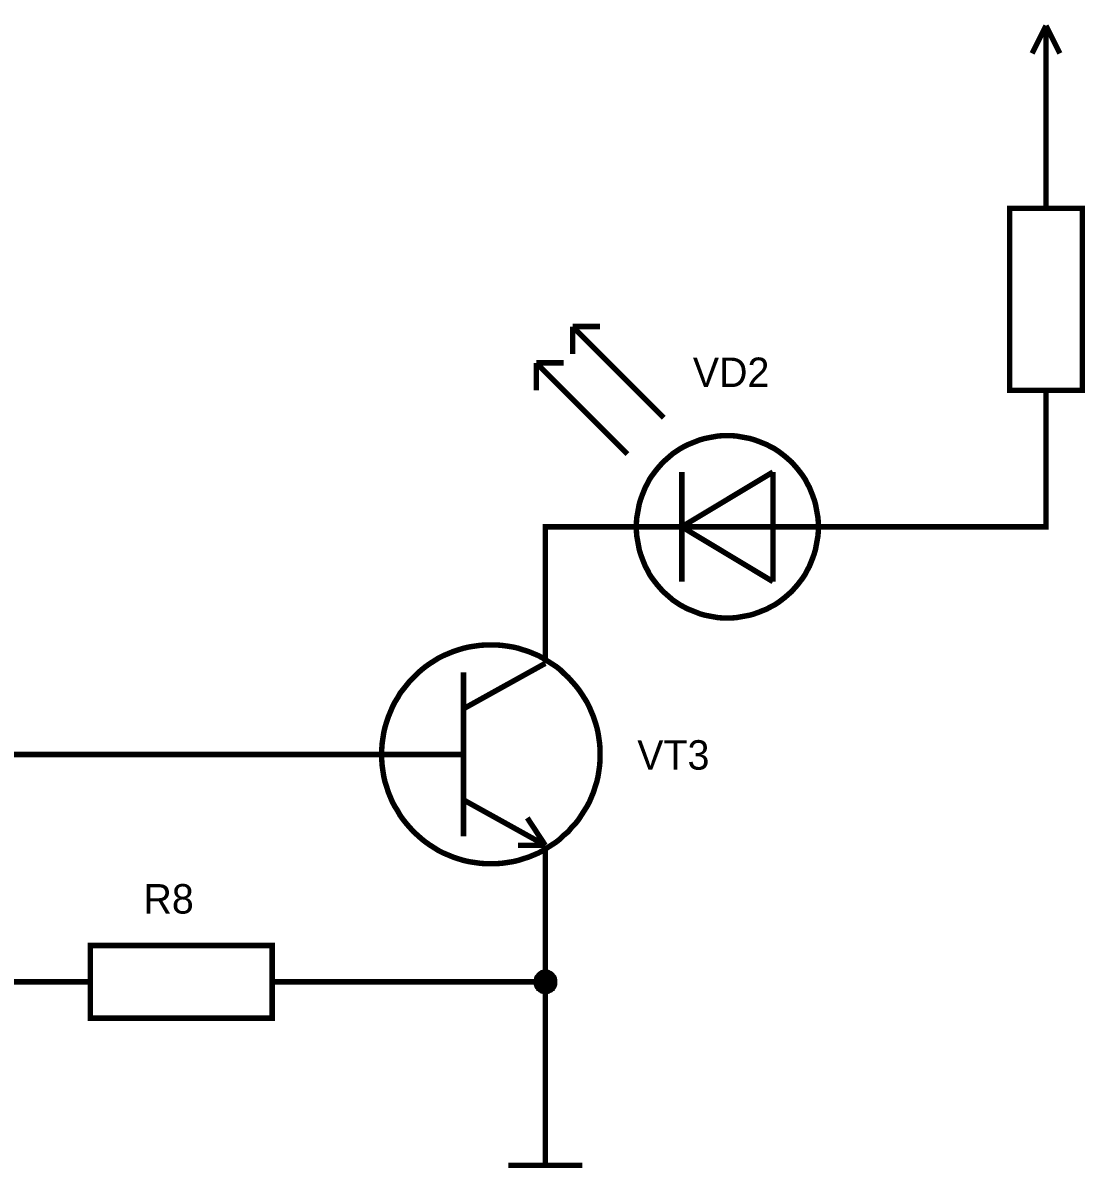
# Model space of a CAD drawing. Header units: millimetres. Extents: x 0 to 841, y 0 to 594.
# Drawn here: x 591.3 to 649.7, y 479.8 to 542.7 of the extents above; entities that cross this region are included whole.
import ezdxf

# ---------------------------------------------------------------- set-up
doc = ezdxf.new("R2010")
doc.units = ezdxf.units.MM
doc.layers.add('Sheet', color=255, linetype='Continuous')

msp = doc.modelspace()

# ---------------------------------------------------------------- linework, layer by layer
at = {"layer": 'Sheet'}
for points, const_width in [([(647.504, 542.524), (646.74, 540.996)], 0.3), ([(647.504, 542.524), (648.267, 540.996)], 0.3), ([(647.504, 539.986), (647.504, 542.524)], 0.3), ([(647.504, 535), (647.504, 539.986)], 0.3), ([(647.504, 532.484), (647.504, 535)], 0.3), ([(626.505, 520.985), (621.497, 525.994)], 0.3), ([(621.497, 525.994), (623.002, 525.994)], 0.3), ([(621.497, 525.994), (621.497, 524.489)], 0.3), ([(619.499, 523.995), (621.003, 523.995)], 0.3), ([(619.499, 523.995), (619.499, 522.49)], 0.3), ([(624.507, 518.986), (619.499, 523.995)], 0.3), ([(647.504, 522.49), (647.504, 519.997)], 0.3), ([(625.001, 514.989), (625.001, 515.236), (625.023, 515.505), (625.068, 515.752), (625.113, 515.999), (625.158, 516.246), (625.225, 516.471), (625.315, 516.718), (625.405, 516.943), (625.495, 517.167), (625.607, 517.369), (625.719, 517.594), (625.854, 517.796), (625.989, 517.976), (626.146, 518.178), (626.303, 518.358), (626.461, 518.537), (626.64, 518.694), (626.82, 518.852), (627, 519.009), (627.202, 519.144), (627.404, 519.278), (627.606, 519.391), (627.83, 519.503), (628.055, 519.593), (628.28, 519.683), (628.504, 519.772), (628.751, 519.84), (628.976, 519.885), (629.223, 519.93), (629.47, 519.975), (629.739, 519.997), (629.986, 519.997)], 0.3), ([(629.986, 519.997), (629.739, 519.997), (629.47, 519.975), (629.223, 519.93), (628.976, 519.885), (628.751, 519.84), (628.504, 519.772), (628.28, 519.683), (628.055, 519.593), (627.83, 519.503), (627.606, 519.391), (627.404, 519.278), (627.202, 519.144), (627, 519.009), (626.82, 518.852), (626.64, 518.694), (626.461, 518.537), (626.303, 518.358), (626.146, 518.178), (625.989, 517.976), (625.854, 517.796), (625.719, 517.594), (625.607, 517.369), (625.495, 517.167), (625.405, 516.943), (625.315, 516.718), (625.225, 516.471), (625.158, 516.246), (625.113, 515.999), (625.068, 515.752), (625.023, 515.505), (625.001, 515.236), (625.001, 514.989)], 0.3), ([(629.986, 519.997), (630.233, 519.997), (630.503, 519.975), (630.75, 519.93), (630.997, 519.885), (631.244, 519.84), (631.469, 519.772), (631.716, 519.683), (631.94, 519.593), (632.165, 519.503), (632.367, 519.391), (632.592, 519.278), (632.794, 519.144), (632.973, 519.009), (633.175, 518.852), (633.355, 518.694), (633.535, 518.537), (633.692, 518.358), (633.849, 518.178), (634.006, 517.976), (634.141, 517.796), (634.276, 517.594), (634.388, 517.369), (634.5, 517.167), (634.59, 516.943), (634.68, 516.718), (634.77, 516.471), (634.837, 516.246), (634.882, 515.999), (634.927, 515.752), (634.972, 515.505), (634.995, 515.236), (634.995, 514.989)], 0.3), ([(634.995, 514.989), (634.995, 515.236), (634.972, 515.505), (634.927, 515.752), (634.882, 515.999), (634.837, 516.246), (634.77, 516.471), (634.68, 516.718), (634.59, 516.943), (634.5, 517.167), (634.388, 517.369), (634.276, 517.594), (634.141, 517.796), (634.006, 517.976), (633.849, 518.178), (633.692, 518.358), (633.535, 518.537), (633.355, 518.694), (633.175, 518.852), (632.973, 519.009), (632.794, 519.144), (632.592, 519.278), (632.367, 519.391), (632.165, 519.503), (631.94, 519.593), (631.716, 519.683), (631.469, 519.772), (631.244, 519.84), (630.997, 519.885), (630.75, 519.93), (630.503, 519.975), (630.233, 519.997), (629.986, 519.997)], 0.3), ([(637.487, 514.989), (647.504, 514.989), (647.504, 519.997)], 0.3), ([(627.494, 514.989), (632.502, 517.998)], 0.3), ([(627.494, 517.998), (627.494, 511.979)], 0.3), ([(632.502, 517.998), (632.502, 511.979)], 0.3), ([(619.993, 509.98), (619.993, 514.989), (622.508, 514.989)], 0.3), ([(625.001, 514.989), (622.508, 514.989)], 0.3), ([(634.995, 514.989), (625.001, 514.989)], 0.3), ([(629.986, 509.98), (629.739, 509.98), (629.47, 510.003), (629.223, 510.048), (628.976, 510.093), (628.751, 510.137), (628.504, 510.205), (628.28, 510.295), (628.055, 510.385), (627.83, 510.474), (627.606, 510.587), (627.404, 510.699), (627.202, 510.834), (627, 510.968), (626.82, 511.126), (626.64, 511.283), (626.461, 511.44), (626.303, 511.62), (626.146, 511.799), (625.989, 512.002), (625.854, 512.181), (625.719, 512.383), (625.607, 512.608), (625.495, 512.81), (625.405, 513.035), (625.315, 513.259), (625.225, 513.506), (625.158, 513.731), (625.113, 513.978), (625.068, 514.225), (625.023, 514.472), (625.001, 514.742), (625.001, 514.989)], 0.3), ([(625.001, 514.989), (625.001, 514.989)], 0.3), ([(625.001, 514.989), (625.001, 514.742), (625.023, 514.472), (625.068, 514.225), (625.113, 513.978), (625.158, 513.731), (625.225, 513.506), (625.315, 513.259), (625.405, 513.035), (625.495, 512.81), (625.607, 512.608), (625.719, 512.383), (625.854, 512.181), (625.989, 512.002), (626.146, 511.799), (626.303, 511.62), (626.461, 511.44), (626.64, 511.283), (626.82, 511.126), (627, 510.968), (627.202, 510.834), (627.404, 510.699), (627.606, 510.587), (627.83, 510.474), (628.055, 510.385), (628.28, 510.295), (628.504, 510.205), (628.751, 510.137), (628.976, 510.093), (629.223, 510.048), (629.47, 510.003), (629.739, 509.98), (629.986, 509.98)], 0.3), ([(632.502, 511.979), (627.494, 514.989)], 0.3), ([(634.995, 514.989), (634.995, 514.742), (634.972, 514.472), (634.927, 514.225), (634.882, 513.978), (634.837, 513.731), (634.77, 513.506), (634.68, 513.259), (634.59, 513.035), (634.5, 512.81), (634.388, 512.608), (634.276, 512.383), (634.141, 512.181), (634.006, 512.002), (633.849, 511.799), (633.692, 511.62), (633.535, 511.44), (633.355, 511.283), (633.175, 511.126), (632.973, 510.968), (632.794, 510.834), (632.592, 510.699), (632.367, 510.587), (632.165, 510.474), (631.94, 510.385), (631.716, 510.295), (631.469, 510.205), (631.244, 510.137), (630.997, 510.093), (630.75, 510.048), (630.503, 510.003), (630.233, 509.98), (629.986, 509.98)], 0.3), ([(629.986, 509.98), (630.233, 509.98), (630.503, 510.003), (630.75, 510.048), (630.997, 510.093), (631.244, 510.137), (631.469, 510.205), (631.716, 510.295), (631.94, 510.385), (632.165, 510.474), (632.367, 510.587), (632.592, 510.699), (632.794, 510.834), (632.973, 510.968), (633.175, 511.126), (633.355, 511.283), (633.535, 511.44), (633.692, 511.62), (633.849, 511.799), (634.006, 512.002), (634.141, 512.181), (634.276, 512.383), (634.388, 512.608), (634.5, 512.81), (634.59, 513.035), (634.68, 513.259), (634.77, 513.506), (634.837, 513.731), (634.882, 513.978), (634.927, 514.225), (634.972, 514.472), (634.995, 514.742), (634.995, 514.989)], 0.3), ([(634.995, 514.989), (634.995, 514.989), (634.995, 514.989), (634.995, 514.989), (634.995, 514.989), (634.995, 514.989), (634.995, 514.989), (634.995, 514.989), (634.995, 514.989), (634.995, 514.989), (634.995, 514.989), (634.995, 514.989), (634.995, 514.989), (634.995, 514.989), (634.995, 514.989), (634.995, 514.989), (634.995, 514.989), (634.995, 514.989), (634.995, 514.989), (634.995, 514.989), (634.995, 514.989), (634.995, 514.989), (634.995, 514.989), (634.995, 514.989), (634.995, 514.989), (634.995, 514.989), (634.995, 514.989), (634.995, 514.989), (634.995, 514.989), (634.995, 514.989), (634.995, 514.989), (634.995, 514.989), (634.995, 514.989)], 0.3), ([(634.995, 514.989), (634.995, 514.989)], 0.3), ([(634.995, 514.989), (637.487, 514.989)], 0.3), ([(619.993, 507.487), (619.993, 509.98)], 0.3), ([(611.01, 502.479), (611.01, 502.793), (611.032, 503.085), (611.077, 503.4), (611.122, 503.692), (611.189, 503.984), (611.279, 504.276), (611.369, 504.545), (611.481, 504.815), (611.593, 505.084), (611.728, 505.354), (611.885, 505.601), (612.02, 505.848), (612.2, 506.072), (612.38, 506.297), (612.559, 506.522), (612.761, 506.724), (612.963, 506.926), (613.188, 507.128), (613.413, 507.308), (613.637, 507.465), (613.884, 507.622), (614.131, 507.779), (614.401, 507.914), (614.67, 508.026), (614.94, 508.139), (615.209, 508.228), (615.501, 508.318), (615.793, 508.386), (616.085, 508.431), (616.399, 508.475), (616.691, 508.498), (617.006, 508.498)], 0.3), ([(617.006, 508.498), (616.691, 508.498), (616.399, 508.475), (616.085, 508.431), (615.793, 508.386), (615.501, 508.318), (615.209, 508.228), (614.94, 508.139), (614.67, 508.026), (614.401, 507.914), (614.131, 507.779), (613.884, 507.622), (613.637, 507.465), (613.413, 507.308), (613.188, 507.128), (612.963, 506.926), (612.761, 506.724), (612.559, 506.522), (612.38, 506.297), (612.2, 506.072), (612.02, 505.848), (611.885, 505.601), (611.728, 505.354), (611.593, 505.084), (611.481, 504.815), (611.369, 504.545), (611.279, 504.276), (611.189, 503.984), (611.122, 503.692), (611.077, 503.4), (611.032, 503.085), (611.01, 502.793), (611.01, 502.479)], 0.3), ([(617.006, 508.498), (617.32, 508.498), (617.612, 508.475), (617.927, 508.431), (618.219, 508.386), (618.51, 508.318), (618.78, 508.228), (619.072, 508.139), (619.341, 508.026), (619.611, 507.914), (619.858, 507.779), (620.105, 507.622), (620.352, 507.465), (620.599, 507.308), (620.824, 507.128), (621.026, 506.926), (621.25, 506.724), (621.43, 506.522), (621.632, 506.297), (621.812, 506.072), (621.969, 505.848), (622.126, 505.601), (622.283, 505.354), (622.418, 505.084), (622.53, 504.815), (622.643, 504.545), (622.733, 504.276), (622.822, 503.984), (622.89, 503.692), (622.935, 503.4), (622.98, 503.085), (623.002, 502.793), (623.002, 502.479)], 0.3), ([(623.002, 502.479), (623.002, 502.793), (622.98, 503.085), (622.935, 503.4), (622.89, 503.692), (622.822, 503.984), (622.733, 504.276), (622.643, 504.545), (622.53, 504.815), (622.418, 505.084), (622.283, 505.354), (622.126, 505.601), (621.969, 505.848), (621.812, 506.072), (621.632, 506.297), (621.43, 506.522), (621.25, 506.724), (621.026, 506.926), (620.824, 507.128), (620.599, 507.308), (620.352, 507.465), (620.105, 507.622), (619.858, 507.779), (619.611, 507.914), (619.341, 508.026), (619.072, 508.139), (618.78, 508.228), (618.51, 508.318), (618.219, 508.386), (617.927, 508.431), (617.612, 508.475), (617.32, 508.498), (617.006, 508.498)], 0.3), ([(615.501, 504.994), (619.993, 507.487)], 0.3), ([(615.501, 506.993), (615.501, 497.987)], 0.3), ([(607.506, 502.479), (579.995, 502.479), (579.995, 502.479), (579.995, 489.992), (592.504, 489.992)], 0.3), ([(611.01, 502.479), (607.506, 502.479)], 0.3), ([(617.006, 496.482), (616.691, 496.482), (616.399, 496.505), (616.085, 496.55), (615.793, 496.595), (615.501, 496.662), (615.209, 496.752), (614.94, 496.842), (614.67, 496.954), (614.401, 497.066), (614.131, 497.201), (613.884, 497.358), (613.637, 497.515), (613.413, 497.673), (613.188, 497.852), (612.963, 498.054), (612.761, 498.234), (612.559, 498.459), (612.38, 498.661), (612.2, 498.885), (612.02, 499.132), (611.885, 499.38), (611.728, 499.627), (611.593, 499.874), (611.481, 500.143), (611.369, 500.413), (611.279, 500.705), (611.189, 500.974), (611.122, 501.266), (611.077, 501.558), (611.032, 501.873), (611.01, 502.164), (611.01, 502.479)], 0.3), ([(611.01, 502.479), (611.01, 502.164), (611.032, 501.873), (611.077, 501.558), (611.122, 501.266), (611.189, 500.974), (611.279, 500.705), (611.369, 500.413), (611.481, 500.143), (611.593, 499.874), (611.728, 499.627), (611.885, 499.38), (612.02, 499.132), (612.2, 498.885), (612.38, 498.661), (612.559, 498.459), (612.761, 498.234), (612.963, 498.054), (613.188, 497.852), (613.413, 497.673), (613.637, 497.515), (613.884, 497.358), (614.131, 497.201), (614.401, 497.066), (614.67, 496.954), (614.94, 496.842), (615.209, 496.752), (615.501, 496.662), (615.793, 496.595), (616.085, 496.55), (616.399, 496.505), (616.691, 496.482), (617.006, 496.482)], 0.3), ([(615.501, 502.479), (611.01, 502.479)], 0.3), ([(623.002, 502.479), (623.002, 502.164), (622.98, 501.873), (622.935, 501.558), (622.89, 501.266), (622.822, 500.974), (622.733, 500.705), (622.643, 500.413), (622.53, 500.143), (622.418, 499.874), (622.283, 499.627), (622.126, 499.38), (621.969, 499.132), (621.812, 498.885), (621.632, 498.661), (621.43, 498.459), (621.25, 498.234), (621.026, 498.054), (620.824, 497.852), (620.599, 497.673), (620.352, 497.515), (620.105, 497.358), (619.858, 497.201), (619.611, 497.066), (619.341, 496.954), (619.072, 496.842), (618.78, 496.752), (618.51, 496.662), (618.219, 496.595), (617.927, 496.55), (617.612, 496.505), (617.32, 496.482), (617.006, 496.482)], 0.3), ([(617.006, 496.482), (617.32, 496.482), (617.612, 496.505), (617.927, 496.55), (618.219, 496.595), (618.51, 496.662), (618.78, 496.752), (619.072, 496.842), (619.341, 496.954), (619.611, 497.066), (619.858, 497.201), (620.105, 497.358), (620.352, 497.515), (620.599, 497.673), (620.824, 497.852), (621.026, 498.054), (621.25, 498.234), (621.43, 498.459), (621.632, 498.661), (621.812, 498.885), (621.969, 499.132), (622.126, 499.38), (622.283, 499.627), (622.418, 499.874), (622.53, 500.143), (622.643, 500.413), (622.733, 500.705), (622.822, 500.974), (622.89, 501.266), (622.935, 501.558), (622.98, 501.873), (623.002, 502.164), (623.002, 502.479)], 0.3), ([(623.002, 502.479), (623.002, 502.479), (623.002, 502.479), (623.002, 502.479), (623.002, 502.479), (623.002, 502.479), (623.002, 502.479), (623.002, 502.479), (623.002, 502.479), (623.002, 502.479), (623.002, 502.479), (623.002, 502.479), (623.002, 502.479), (623.002, 502.479), (623.002, 502.479), (623.002, 502.479), (623.002, 502.479), (623.002, 502.479), (623.002, 502.479), (623.002, 502.479), (623.002, 502.479), (623.002, 502.479), (623.002, 502.479), (623.002, 502.479), (623.002, 502.479), (623.002, 502.479), (623.002, 502.479), (623.002, 502.479), (623.002, 502.479), (623.002, 502.479), (623.002, 502.479), (623.002, 502.479), (623.002, 502.479)], 0.3), ([(615.501, 499.986), (619.993, 497.493)], 0.3), ([(619.993, 497.493), (619.005, 498.998)], 0.3), ([(619.993, 497.493), (618.488, 497.493)], 0.3), ([(619.993, 497.493), (619.993, 495)], 0.3), ([(619.993, 484.983), (619.993, 489.992), (619.993, 489.992), (619.993, 489.992), (619.993, 495)], 0.3), ([(594.997, 489.992), (592.504, 489.992)], 0.3), ([(604.991, 489.992), (607.506, 489.992)], 0.3), ([(619.993, 489.992), (607.506, 489.992)], 0.3), ([(619.499, 489.992), (619.499, 490.014), (619.499, 490.037), (619.499, 490.059), (619.499, 490.081), (619.521, 490.126), (619.521, 490.149), (619.521, 490.171), (619.544, 490.194), (619.544, 490.216), (619.566, 490.239), (619.566, 490.261), (619.588, 490.284), (619.588, 490.284), (619.611, 490.306), (619.633, 490.328), (619.656, 490.351), (619.656, 490.373), (619.678, 490.396), (619.701, 490.396), (619.723, 490.418), (619.746, 490.441), (619.768, 490.441), (619.791, 490.463), (619.791, 490.463), (619.813, 490.486), (619.858, 490.486), (619.88, 490.486), (619.903, 490.508), (619.925, 490.508), (619.948, 490.508), (619.97, 490.508), (619.993, 490.508)], 0.3), ([(619.499, 489.992), (619.499, 490.014), (619.499, 490.037), (619.499, 490.059), (619.499, 490.081), (619.521, 490.126), (619.521, 490.149), (619.521, 490.171), (619.544, 490.194), (619.544, 490.216), (619.566, 490.239), (619.566, 490.261), (619.588, 490.284), (619.588, 490.284), (619.611, 490.306), (619.633, 490.328), (619.656, 490.351), (619.656, 490.373), (619.678, 490.396), (619.701, 490.396), (619.723, 490.418), (619.746, 490.441), (619.768, 490.441), (619.791, 490.463), (619.791, 490.463), (619.813, 490.486), (619.858, 490.486), (619.88, 490.486), (619.903, 490.508), (619.925, 490.508), (619.948, 490.508), (619.97, 490.508), (619.993, 490.508)], 0.3), ([(619.499, 489.992), (619.499, 490.014), (619.499, 490.037), (619.499, 490.059), (619.499, 490.081), (619.521, 490.126), (619.521, 490.149), (619.521, 490.171), (619.544, 490.194), (619.544, 490.216), (619.566, 490.239), (619.566, 490.261), (619.588, 490.284), (619.588, 490.284), (619.611, 490.306), (619.633, 490.328), (619.656, 490.351), (619.656, 490.373), (619.678, 490.396), (619.701, 490.396), (619.723, 490.418), (619.746, 490.441), (619.768, 490.441), (619.791, 490.463), (619.791, 490.463), (619.813, 490.486), (619.858, 490.486), (619.88, 490.486), (619.903, 490.508), (619.925, 490.508), (619.948, 490.508), (619.97, 490.508), (619.993, 490.508)], 0.3), ([(619.499, 489.992), (619.499, 490.014), (619.499, 490.037), (619.499, 490.059), (619.499, 490.081), (619.521, 490.126), (619.521, 490.149), (619.521, 490.171), (619.544, 490.194), (619.544, 490.216), (619.566, 490.239), (619.566, 490.261), (619.588, 490.284), (619.588, 490.284), (619.611, 490.306), (619.633, 490.328), (619.656, 490.351), (619.656, 490.373), (619.678, 490.396), (619.701, 490.396), (619.723, 490.418), (619.746, 490.441), (619.768, 490.441), (619.791, 490.463), (619.791, 490.463), (619.813, 490.486), (619.858, 490.486), (619.88, 490.486), (619.903, 490.508), (619.925, 490.508), (619.948, 490.508), (619.97, 490.508), (619.993, 490.508)], 0.3), ([(619.993, 489.475), (619.97, 489.475), (619.948, 489.475), (619.925, 489.475), (619.903, 489.475), (619.88, 489.498), (619.858, 489.498), (619.813, 489.498), (619.791, 489.52), (619.791, 489.52), (619.768, 489.542), (619.746, 489.542), (619.723, 489.565), (619.701, 489.565), (619.678, 489.587), (619.656, 489.61), (619.656, 489.632), (619.633, 489.632), (619.611, 489.655), (619.588, 489.677), (619.588, 489.7), (619.566, 489.722), (619.566, 489.745), (619.544, 489.767), (619.544, 489.789), (619.521, 489.812), (619.521, 489.834), (619.521, 489.857), (619.499, 489.879), (619.499, 489.902), (619.499, 489.947), (619.499, 489.969), (619.499, 489.992)], 0.3), ([(619.499, 489.992), (619.499, 489.992)], 0.3), ([(619.993, 489.475), (619.97, 489.475), (619.948, 489.475), (619.925, 489.475), (619.903, 489.475), (619.88, 489.498), (619.858, 489.498), (619.813, 489.498), (619.791, 489.52), (619.791, 489.52), (619.768, 489.542), (619.746, 489.542), (619.723, 489.565), (619.701, 489.565), (619.678, 489.587), (619.656, 489.61), (619.656, 489.632), (619.633, 489.632), (619.611, 489.655), (619.588, 489.677), (619.588, 489.7), (619.566, 489.722), (619.566, 489.745), (619.544, 489.767), (619.544, 489.789), (619.521, 489.812), (619.521, 489.834), (619.521, 489.857), (619.499, 489.879), (619.499, 489.902), (619.499, 489.947), (619.499, 489.969), (619.499, 489.992)], 0.3), ([(619.499, 489.992), (619.499, 489.992)], 0.3), ([(619.993, 489.475), (619.97, 489.475), (619.948, 489.475), (619.925, 489.475), (619.903, 489.475), (619.88, 489.498), (619.858, 489.498), (619.813, 489.498), (619.791, 489.52), (619.791, 489.52), (619.768, 489.542), (619.746, 489.542), (619.723, 489.565), (619.701, 489.565), (619.678, 489.587), (619.656, 489.61), (619.656, 489.632), (619.633, 489.632), (619.611, 489.655), (619.588, 489.677), (619.588, 489.7), (619.566, 489.722), (619.566, 489.745), (619.544, 489.767), (619.544, 489.789), (619.521, 489.812), (619.521, 489.834), (619.521, 489.857), (619.499, 489.879), (619.499, 489.902), (619.499, 489.947), (619.499, 489.969), (619.499, 489.992)], 0.3), ([(619.499, 489.992), (619.499, 489.992)], 0.3), ([(619.993, 489.475), (619.97, 489.475), (619.948, 489.475), (619.925, 489.475), (619.903, 489.475), (619.88, 489.498), (619.858, 489.498), (619.813, 489.498), (619.791, 489.52), (619.791, 489.52), (619.768, 489.542), (619.746, 489.542), (619.723, 489.565), (619.701, 489.565), (619.678, 489.587), (619.656, 489.61), (619.656, 489.632), (619.633, 489.632), (619.611, 489.655), (619.588, 489.677), (619.588, 489.7), (619.566, 489.722), (619.566, 489.745), (619.544, 489.767), (619.544, 489.789), (619.521, 489.812), (619.521, 489.834), (619.521, 489.857), (619.499, 489.879), (619.499, 489.902), (619.499, 489.947), (619.499, 489.969), (619.499, 489.992)], 0.3), ([(619.499, 489.992), (619.499, 489.992)], 0.3), ([(619.499, 489.992), (619.499, 490.014), (619.499, 490.037), (619.499, 490.059), (619.499, 490.081), (619.521, 490.126), (619.521, 490.149), (619.521, 490.171), (619.544, 490.194), (619.544, 490.216), (619.566, 490.239), (619.566, 490.261), (619.588, 490.284), (619.588, 490.284), (619.611, 490.306), (619.633, 490.328), (619.656, 490.351), (619.656, 490.373), (619.678, 490.396), (619.701, 490.396), (619.723, 490.418), (619.746, 490.441), (619.768, 490.441), (619.791, 490.463), (619.791, 490.463), (619.813, 490.486), (619.858, 490.486), (619.88, 490.486), (619.903, 490.508), (619.925, 490.508), (619.948, 490.508), (619.97, 490.508), (619.993, 490.508)], 0.0991), ([(619.499, 489.992), (619.499, 490.014), (619.499, 490.037), (619.499, 490.059), (619.499, 490.081), (619.521, 490.126), (619.521, 490.149), (619.521, 490.171), (619.544, 490.194), (619.544, 490.216), (619.566, 490.239), (619.566, 490.261), (619.588, 490.284), (619.588, 490.284), (619.611, 490.306), (619.633, 490.328), (619.656, 490.351), (619.656, 490.373), (619.678, 490.396), (619.701, 490.396), (619.723, 490.418), (619.746, 490.441), (619.768, 490.441), (619.791, 490.463), (619.791, 490.463), (619.813, 490.486), (619.858, 490.486), (619.88, 490.486), (619.903, 490.508), (619.925, 490.508), (619.948, 490.508), (619.97, 490.508), (619.993, 490.508)], 0.0991), ([(619.499, 489.992), (619.499, 490.014), (619.499, 490.037), (619.499, 490.059), (619.499, 490.081), (619.521, 490.126), (619.521, 490.149), (619.521, 490.171), (619.544, 490.194), (619.544, 490.216), (619.566, 490.239), (619.566, 490.261), (619.588, 490.284), (619.588, 490.284), (619.611, 490.306), (619.633, 490.328), (619.656, 490.351), (619.656, 490.373), (619.678, 490.396), (619.701, 490.396), (619.723, 490.418), (619.746, 490.441), (619.768, 490.441), (619.791, 490.463), (619.791, 490.463), (619.813, 490.486), (619.858, 490.486), (619.88, 490.486), (619.903, 490.508), (619.925, 490.508), (619.948, 490.508), (619.97, 490.508), (619.993, 490.508)], 0.0991), ([(619.499, 489.992), (619.499, 490.014), (619.499, 490.037), (619.499, 490.059), (619.499, 490.081), (619.521, 490.126), (619.521, 490.149), (619.521, 490.171), (619.544, 490.194), (619.544, 490.216), (619.566, 490.239), (619.566, 490.261), (619.588, 490.284), (619.588, 490.284), (619.611, 490.306), (619.633, 490.328), (619.656, 490.351), (619.656, 490.373), (619.678, 490.396), (619.701, 490.396), (619.723, 490.418), (619.746, 490.441), (619.768, 490.441), (619.791, 490.463), (619.791, 490.463), (619.813, 490.486), (619.858, 490.486), (619.88, 490.486), (619.903, 490.508), (619.925, 490.508), (619.948, 490.508), (619.97, 490.508), (619.993, 490.508)], 0.0991), ([(619.993, 490.508), (619.993, 490.508)], 0.3), ([(619.993, 490.508), (620.015, 490.508), (620.038, 490.508), (620.083, 490.508), (620.105, 490.508), (620.127, 490.486), (620.15, 490.486), (620.172, 490.486), (620.195, 490.463), (620.217, 490.463), (620.24, 490.441), (620.262, 490.441), (620.285, 490.418), (620.307, 490.396), (620.33, 490.396), (620.352, 490.373), (620.352, 490.351), (620.374, 490.328), (620.397, 490.306), (620.419, 490.284), (620.419, 490.284), (620.442, 490.261), (620.442, 490.239), (620.464, 490.216), (620.464, 490.194), (620.487, 490.171), (620.487, 490.149), (620.487, 490.126), (620.509, 490.081), (620.509, 490.059), (620.509, 490.037), (620.509, 490.014), (620.509, 489.992)], 0.3), ([(619.993, 490.508), (619.993, 490.508)], 0.3), ([(619.993, 490.508), (620.015, 490.508), (620.038, 490.508), (620.083, 490.508), (620.105, 490.508), (620.127, 490.486), (620.15, 490.486), (620.172, 490.486), (620.195, 490.463), (620.217, 490.463), (620.24, 490.441), (620.262, 490.441), (620.285, 490.418), (620.307, 490.396), (620.33, 490.396), (620.352, 490.373), (620.352, 490.351), (620.374, 490.328), (620.397, 490.306), (620.419, 490.284), (620.419, 490.284), (620.442, 490.261), (620.442, 490.239), (620.464, 490.216), (620.464, 490.194), (620.487, 490.171), (620.487, 490.149), (620.487, 490.126), (620.509, 490.081), (620.509, 490.059), (620.509, 490.037), (620.509, 490.014), (620.509, 489.992)], 0.3), ([(619.993, 490.508), (619.993, 490.508)], 0.3), ([(619.993, 490.508), (620.015, 490.508), (620.038, 490.508), (620.083, 490.508), (620.105, 490.508), (620.127, 490.486), (620.15, 490.486), (620.172, 490.486), (620.195, 490.463), (620.217, 490.463), (620.24, 490.441), (620.262, 490.441), (620.285, 490.418), (620.307, 490.396), (620.33, 490.396), (620.352, 490.373), (620.352, 490.351), (620.374, 490.328), (620.397, 490.306), (620.419, 490.284), (620.419, 490.284), (620.442, 490.261), (620.442, 490.239), (620.464, 490.216), (620.464, 490.194), (620.487, 490.171), (620.487, 490.149), (620.487, 490.126), (620.509, 490.081), (620.509, 490.059), (620.509, 490.037), (620.509, 490.014), (620.509, 489.992)], 0.3), ([(619.993, 490.508), (619.993, 490.508)], 0.3), ([(619.993, 490.508), (620.015, 490.508), (620.038, 490.508), (620.083, 490.508), (620.105, 490.508), (620.127, 490.486), (620.15, 490.486), (620.172, 490.486), (620.195, 490.463), (620.217, 490.463), (620.24, 490.441), (620.262, 490.441), (620.285, 490.418), (620.307, 490.396), (620.33, 490.396), (620.352, 490.373), (620.352, 490.351), (620.374, 490.328), (620.397, 490.306), (620.419, 490.284), (620.419, 490.284), (620.442, 490.261), (620.442, 490.239), (620.464, 490.216), (620.464, 490.194), (620.487, 490.171), (620.487, 490.149), (620.487, 490.126), (620.509, 490.081), (620.509, 490.059), (620.509, 490.037), (620.509, 490.014), (620.509, 489.992)], 0.3), ([(620.509, 489.992), (620.509, 489.969), (620.509, 489.947), (620.509, 489.902), (620.509, 489.879), (620.487, 489.857), (620.487, 489.834), (620.487, 489.812), (620.464, 489.789), (620.464, 489.767), (620.442, 489.745), (620.442, 489.722), (620.419, 489.7), (620.419, 489.677), (620.397, 489.655), (620.374, 489.632), (620.352, 489.632), (620.352, 489.61), (620.33, 489.587), (620.307, 489.565), (620.285, 489.565), (620.262, 489.542), (620.24, 489.542), (620.217, 489.52), (620.195, 489.52), (620.172, 489.498), (620.15, 489.498), (620.127, 489.498), (620.105, 489.475), (620.083, 489.475), (620.038, 489.475), (620.015, 489.475), (619.993, 489.475)], 0.3), ([(620.509, 489.992), (620.509, 489.969), (620.509, 489.947), (620.509, 489.902), (620.509, 489.879), (620.487, 489.857), (620.487, 489.834), (620.487, 489.812), (620.464, 489.789), (620.464, 489.767), (620.442, 489.745), (620.442, 489.722), (620.419, 489.7), (620.419, 489.677), (620.397, 489.655), (620.374, 489.632), (620.352, 489.632), (620.352, 489.61), (620.33, 489.587), (620.307, 489.565), (620.285, 489.565), (620.262, 489.542), (620.24, 489.542), (620.217, 489.52), (620.195, 489.52), (620.172, 489.498), (620.15, 489.498), (620.127, 489.498), (620.105, 489.475), (620.083, 489.475), (620.038, 489.475), (620.015, 489.475), (619.993, 489.475)], 0.3), ([(620.509, 489.992), (620.509, 489.969), (620.509, 489.947), (620.509, 489.902), (620.509, 489.879), (620.487, 489.857), (620.487, 489.834), (620.487, 489.812), (620.464, 489.789), (620.464, 489.767), (620.442, 489.745), (620.442, 489.722), (620.419, 489.7), (620.419, 489.677), (620.397, 489.655), (620.374, 489.632), (620.352, 489.632), (620.352, 489.61), (620.33, 489.587), (620.307, 489.565), (620.285, 489.565), (620.262, 489.542), (620.24, 489.542), (620.217, 489.52), (620.195, 489.52), (620.172, 489.498), (620.15, 489.498), (620.127, 489.498), (620.105, 489.475), (620.083, 489.475), (620.038, 489.475), (620.015, 489.475), (619.993, 489.475)], 0.3), ([(620.509, 489.992), (620.509, 489.969), (620.509, 489.947), (620.509, 489.902), (620.509, 489.879), (620.487, 489.857), (620.487, 489.834), (620.487, 489.812), (620.464, 489.789), (620.464, 489.767), (620.442, 489.745), (620.442, 489.722), (620.419, 489.7), (620.419, 489.677), (620.397, 489.655), (620.374, 489.632), (620.352, 489.632), (620.352, 489.61), (620.33, 489.587), (620.307, 489.565), (620.285, 489.565), (620.262, 489.542), (620.24, 489.542), (620.217, 489.52), (620.195, 489.52), (620.172, 489.498), (620.15, 489.498), (620.127, 489.498), (620.105, 489.475), (620.083, 489.475), (620.038, 489.475), (620.015, 489.475), (619.993, 489.475)], 0.3), ([(619.993, 490.508), (619.993, 490.508)], 0.0991), ([(619.993, 490.508), (620.015, 490.508), (620.038, 490.508), (620.083, 490.508), (620.105, 490.508), (620.127, 490.486), (620.15, 490.486), (620.172, 490.486), (620.195, 490.463), (620.217, 490.463), (620.24, 490.441), (620.262, 490.441), (620.285, 490.418), (620.307, 490.396), (620.33, 490.396), (620.352, 490.373), (620.352, 490.351), (620.374, 490.328), (620.397, 490.306), (620.419, 490.284), (620.419, 490.284), (620.442, 490.261), (620.442, 490.239), (620.464, 490.216), (620.464, 490.194), (620.487, 490.171), (620.487, 490.149), (620.487, 490.126), (620.509, 490.081), (620.509, 490.059), (620.509, 490.037), (620.509, 490.014), (620.509, 489.992)], 0.0991), ([(619.993, 490.508), (619.993, 490.508)], 0.0991), ([(619.993, 490.508), (620.015, 490.508), (620.038, 490.508), (620.083, 490.508), (620.105, 490.508), (620.127, 490.486), (620.15, 490.486), (620.172, 490.486), (620.195, 490.463), (620.217, 490.463), (620.24, 490.441), (620.262, 490.441), (620.285, 490.418), (620.307, 490.396), (620.33, 490.396), (620.352, 490.373), (620.352, 490.351), (620.374, 490.328), (620.397, 490.306), (620.419, 490.284), (620.419, 490.284), (620.442, 490.261), (620.442, 490.239), (620.464, 490.216), (620.464, 490.194), (620.487, 490.171), (620.487, 490.149), (620.487, 490.126), (620.509, 490.081), (620.509, 490.059), (620.509, 490.037), (620.509, 490.014), (620.509, 489.992)], 0.0991), ([(619.993, 490.508), (619.993, 490.508)], 0.0991), ([(619.993, 490.508), (620.015, 490.508), (620.038, 490.508), (620.083, 490.508), (620.105, 490.508), (620.127, 490.486), (620.15, 490.486), (620.172, 490.486), (620.195, 490.463), (620.217, 490.463), (620.24, 490.441), (620.262, 490.441), (620.285, 490.418), (620.307, 490.396), (620.33, 490.396), (620.352, 490.373), (620.352, 490.351), (620.374, 490.328), (620.397, 490.306), (620.419, 490.284), (620.419, 490.284), (620.442, 490.261), (620.442, 490.239), (620.464, 490.216), (620.464, 490.194), (620.487, 490.171), (620.487, 490.149), (620.487, 490.126), (620.509, 490.081), (620.509, 490.059), (620.509, 490.037), (620.509, 490.014), (620.509, 489.992)], 0.0991), ([(619.993, 490.508), (619.993, 490.508)], 0.0991), ([(619.993, 490.508), (620.015, 490.508), (620.038, 490.508), (620.083, 490.508), (620.105, 490.508), (620.127, 490.486), (620.15, 490.486), (620.172, 490.486), (620.195, 490.463), (620.217, 490.463), (620.24, 490.441), (620.262, 490.441), (620.285, 490.418), (620.307, 490.396), (620.33, 490.396), (620.352, 490.373), (620.352, 490.351), (620.374, 490.328), (620.397, 490.306), (620.419, 490.284), (620.419, 490.284), (620.442, 490.261), (620.442, 490.239), (620.464, 490.216), (620.464, 490.194), (620.487, 490.171), (620.487, 490.149), (620.487, 490.126), (620.509, 490.081), (620.509, 490.059), (620.509, 490.037), (620.509, 490.014), (620.509, 489.992)], 0.0991), ([(620.509, 489.992), (620.509, 489.992), (620.509, 489.992), (620.509, 489.992), (620.509, 489.992), (620.509, 489.992), (620.509, 489.992), (620.509, 489.992), (620.509, 489.992), (620.509, 489.992), (620.509, 489.992), (620.509, 489.992), (620.509, 489.992), (620.509, 489.992), (620.509, 489.992), (620.509, 489.992), (620.509, 489.992), (620.509, 489.992), (620.509, 489.992), (620.509, 489.992), (620.509, 489.992), (620.509, 489.992), (620.509, 489.992), (620.509, 489.992), (620.509, 489.992), (620.509, 489.992), (620.509, 489.992), (620.509, 489.992), (620.509, 489.992), (620.509, 489.992), (620.509, 489.992), (620.509, 489.992), (620.509, 489.992)], 0.3), ([(620.509, 489.992), (620.509, 489.992)], 0.3), ([(620.509, 489.992), (620.509, 489.992), (620.509, 489.992), (620.509, 489.992), (620.509, 489.992), (620.509, 489.992), (620.509, 489.992), (620.509, 489.992), (620.509, 489.992), (620.509, 489.992), (620.509, 489.992), (620.509, 489.992), (620.509, 489.992), (620.509, 489.992), (620.509, 489.992), (620.509, 489.992), (620.509, 489.992), (620.509, 489.992), (620.509, 489.992), (620.509, 489.992), (620.509, 489.992), (620.509, 489.992), (620.509, 489.992), (620.509, 489.992), (620.509, 489.992), (620.509, 489.992), (620.509, 489.992), (620.509, 489.992), (620.509, 489.992), (620.509, 489.992), (620.509, 489.992), (620.509, 489.992), (620.509, 489.992)], 0.3), ([(620.509, 489.992), (620.509, 489.992)], 0.3), ([(620.509, 489.992), (620.509, 489.992), (620.509, 489.992), (620.509, 489.992), (620.509, 489.992), (620.509, 489.992), (620.509, 489.992), (620.509, 489.992), (620.509, 489.992), (620.509, 489.992), (620.509, 489.992), (620.509, 489.992), (620.509, 489.992), (620.509, 489.992), (620.509, 489.992), (620.509, 489.992), (620.509, 489.992), (620.509, 489.992), (620.509, 489.992), (620.509, 489.992), (620.509, 489.992), (620.509, 489.992), (620.509, 489.992), (620.509, 489.992), (620.509, 489.992), (620.509, 489.992), (620.509, 489.992), (620.509, 489.992), (620.509, 489.992), (620.509, 489.992), (620.509, 489.992), (620.509, 489.992), (620.509, 489.992)], 0.3), ([(620.509, 489.992), (620.509, 489.992)], 0.3), ([(620.509, 489.992), (620.509, 489.992), (620.509, 489.992), (620.509, 489.992), (620.509, 489.992), (620.509, 489.992), (620.509, 489.992), (620.509, 489.992), (620.509, 489.992), (620.509, 489.992), (620.509, 489.992), (620.509, 489.992), (620.509, 489.992), (620.509, 489.992), (620.509, 489.992), (620.509, 489.992), (620.509, 489.992), (620.509, 489.992), (620.509, 489.992), (620.509, 489.992), (620.509, 489.992), (620.509, 489.992), (620.509, 489.992), (620.509, 489.992), (620.509, 489.992), (620.509, 489.992), (620.509, 489.992), (620.509, 489.992), (620.509, 489.992), (620.509, 489.992), (620.509, 489.992), (620.509, 489.992), (620.509, 489.992)], 0.3), ([(620.509, 489.992), (620.509, 489.992)], 0.3), ([(619.993, 489.475), (619.97, 489.475), (619.948, 489.475), (619.925, 489.475), (619.903, 489.475), (619.88, 489.498), (619.858, 489.498), (619.813, 489.498), (619.791, 489.52), (619.791, 489.52), (619.768, 489.542), (619.746, 489.542), (619.723, 489.565), (619.701, 489.565), (619.678, 489.587), (619.656, 489.61), (619.656, 489.632), (619.633, 489.632), (619.611, 489.655), (619.588, 489.677), (619.588, 489.7), (619.566, 489.722), (619.566, 489.745), (619.544, 489.767), (619.544, 489.789), (619.521, 489.812), (619.521, 489.834), (619.521, 489.857), (619.499, 489.879), (619.499, 489.902), (619.499, 489.947), (619.499, 489.969), (619.499, 489.992)], 0.0991), ([(619.499, 489.992), (619.499, 489.992)], 0.0991), ([(619.993, 489.475), (619.97, 489.475), (619.948, 489.475), (619.925, 489.475), (619.903, 489.475), (619.88, 489.498), (619.858, 489.498), (619.813, 489.498), (619.791, 489.52), (619.791, 489.52), (619.768, 489.542), (619.746, 489.542), (619.723, 489.565), (619.701, 489.565), (619.678, 489.587), (619.656, 489.61), (619.656, 489.632), (619.633, 489.632), (619.611, 489.655), (619.588, 489.677), (619.588, 489.7), (619.566, 489.722), (619.566, 489.745), (619.544, 489.767), (619.544, 489.789), (619.521, 489.812), (619.521, 489.834), (619.521, 489.857), (619.499, 489.879), (619.499, 489.902), (619.499, 489.947), (619.499, 489.969), (619.499, 489.992)], 0.0991), ([(619.499, 489.992), (619.499, 489.992)], 0.0991), ([(619.993, 489.475), (619.97, 489.475), (619.948, 489.475), (619.925, 489.475), (619.903, 489.475), (619.88, 489.498), (619.858, 489.498), (619.813, 489.498), (619.791, 489.52), (619.791, 489.52), (619.768, 489.542), (619.746, 489.542), (619.723, 489.565), (619.701, 489.565), (619.678, 489.587), (619.656, 489.61), (619.656, 489.632), (619.633, 489.632), (619.611, 489.655), (619.588, 489.677), (619.588, 489.7), (619.566, 489.722), (619.566, 489.745), (619.544, 489.767), (619.544, 489.789), (619.521, 489.812), (619.521, 489.834), (619.521, 489.857), (619.499, 489.879), (619.499, 489.902), (619.499, 489.947), (619.499, 489.969), (619.499, 489.992)], 0.0991), ([(619.499, 489.992), (619.499, 489.992)], 0.0991), ([(619.993, 489.475), (619.97, 489.475), (619.948, 489.475), (619.925, 489.475), (619.903, 489.475), (619.88, 489.498), (619.858, 489.498), (619.813, 489.498), (619.791, 489.52), (619.791, 489.52), (619.768, 489.542), (619.746, 489.542), (619.723, 489.565), (619.701, 489.565), (619.678, 489.587), (619.656, 489.61), (619.656, 489.632), (619.633, 489.632), (619.611, 489.655), (619.588, 489.677), (619.588, 489.7), (619.566, 489.722), (619.566, 489.745), (619.544, 489.767), (619.544, 489.789), (619.521, 489.812), (619.521, 489.834), (619.521, 489.857), (619.499, 489.879), (619.499, 489.902), (619.499, 489.947), (619.499, 489.969), (619.499, 489.992)], 0.0991), ([(619.499, 489.992), (619.499, 489.992)], 0.0991), ([(620.509, 489.992), (620.509, 489.969), (620.509, 489.947), (620.509, 489.902), (620.509, 489.879), (620.487, 489.857), (620.487, 489.834), (620.487, 489.812), (620.464, 489.789), (620.464, 489.767), (620.442, 489.745), (620.442, 489.722), (620.419, 489.7), (620.419, 489.677), (620.397, 489.655), (620.374, 489.632), (620.352, 489.632), (620.352, 489.61), (620.33, 489.587), (620.307, 489.565), (620.285, 489.565), (620.262, 489.542), (620.24, 489.542), (620.217, 489.52), (620.195, 489.52), (620.172, 489.498), (620.15, 489.498), (620.127, 489.498), (620.105, 489.475), (620.083, 489.475), (620.038, 489.475), (620.015, 489.475), (619.993, 489.475)], 0.0991), ([(620.509, 489.992), (620.509, 489.969), (620.509, 489.947), (620.509, 489.902), (620.509, 489.879), (620.487, 489.857), (620.487, 489.834), (620.487, 489.812), (620.464, 489.789), (620.464, 489.767), (620.442, 489.745), (620.442, 489.722), (620.419, 489.7), (620.419, 489.677), (620.397, 489.655), (620.374, 489.632), (620.352, 489.632), (620.352, 489.61), (620.33, 489.587), (620.307, 489.565), (620.285, 489.565), (620.262, 489.542), (620.24, 489.542), (620.217, 489.52), (620.195, 489.52), (620.172, 489.498), (620.15, 489.498), (620.127, 489.498), (620.105, 489.475), (620.083, 489.475), (620.038, 489.475), (620.015, 489.475), (619.993, 489.475)], 0.0991), ([(620.509, 489.992), (620.509, 489.969), (620.509, 489.947), (620.509, 489.902), (620.509, 489.879), (620.487, 489.857), (620.487, 489.834), (620.487, 489.812), (620.464, 489.789), (620.464, 489.767), (620.442, 489.745), (620.442, 489.722), (620.419, 489.7), (620.419, 489.677), (620.397, 489.655), (620.374, 489.632), (620.352, 489.632), (620.352, 489.61), (620.33, 489.587), (620.307, 489.565), (620.285, 489.565), (620.262, 489.542), (620.24, 489.542), (620.217, 489.52), (620.195, 489.52), (620.172, 489.498), (620.15, 489.498), (620.127, 489.498), (620.105, 489.475), (620.083, 489.475), (620.038, 489.475), (620.015, 489.475), (619.993, 489.475)], 0.0991), ([(620.509, 489.992), (620.509, 489.969), (620.509, 489.947), (620.509, 489.902), (620.509, 489.879), (620.487, 489.857), (620.487, 489.834), (620.487, 489.812), (620.464, 489.789), (620.464, 489.767), (620.442, 489.745), (620.442, 489.722), (620.419, 489.7), (620.419, 489.677), (620.397, 489.655), (620.374, 489.632), (620.352, 489.632), (620.352, 489.61), (620.33, 489.587), (620.307, 489.565), (620.285, 489.565), (620.262, 489.542), (620.24, 489.542), (620.217, 489.52), (620.195, 489.52), (620.172, 489.498), (620.15, 489.498), (620.127, 489.498), (620.105, 489.475), (620.083, 489.475), (620.038, 489.475), (620.015, 489.475), (619.993, 489.475)], 0.0991), ([(620.509, 489.992), (620.509, 489.992), (620.509, 489.992), (620.509, 489.992), (620.509, 489.992), (620.509, 489.992), (620.509, 489.992), (620.509, 489.992), (620.509, 489.992), (620.509, 489.992), (620.509, 489.992), (620.509, 489.992), (620.509, 489.992), (620.509, 489.992), (620.509, 489.992), (620.509, 489.992), (620.509, 489.992), (620.509, 489.992), (620.509, 489.992), (620.509, 489.992), (620.509, 489.992), (620.509, 489.992), (620.509, 489.992), (620.509, 489.992), (620.509, 489.992), (620.509, 489.992), (620.509, 489.992), (620.509, 489.992), (620.509, 489.992), (620.509, 489.992), (620.509, 489.992), (620.509, 489.992), (620.509, 489.992)], 0.0991), ([(620.509, 489.992), (620.509, 489.992)], 0.0991), ([(620.509, 489.992), (620.509, 489.992), (620.509, 489.992), (620.509, 489.992), (620.509, 489.992), (620.509, 489.992), (620.509, 489.992), (620.509, 489.992), (620.509, 489.992), (620.509, 489.992), (620.509, 489.992), (620.509, 489.992), (620.509, 489.992), (620.509, 489.992), (620.509, 489.992), (620.509, 489.992), (620.509, 489.992), (620.509, 489.992), (620.509, 489.992), (620.509, 489.992), (620.509, 489.992), (620.509, 489.992), (620.509, 489.992), (620.509, 489.992), (620.509, 489.992), (620.509, 489.992), (620.509, 489.992), (620.509, 489.992), (620.509, 489.992), (620.509, 489.992), (620.509, 489.992), (620.509, 489.992), (620.509, 489.992)], 0.0991), ([(620.509, 489.992), (620.509, 489.992)], 0.0991), ([(620.509, 489.992), (620.509, 489.992), (620.509, 489.992), (620.509, 489.992), (620.509, 489.992), (620.509, 489.992), (620.509, 489.992), (620.509, 489.992), (620.509, 489.992), (620.509, 489.992), (620.509, 489.992), (620.509, 489.992), (620.509, 489.992), (620.509, 489.992), (620.509, 489.992), (620.509, 489.992), (620.509, 489.992), (620.509, 489.992), (620.509, 489.992), (620.509, 489.992), (620.509, 489.992), (620.509, 489.992), (620.509, 489.992), (620.509, 489.992), (620.509, 489.992), (620.509, 489.992), (620.509, 489.992), (620.509, 489.992), (620.509, 489.992), (620.509, 489.992), (620.509, 489.992), (620.509, 489.992), (620.509, 489.992)], 0.0991), ([(620.509, 489.992), (620.509, 489.992)], 0.0991), ([(620.509, 489.992), (620.509, 489.992), (620.509, 489.992), (620.509, 489.992), (620.509, 489.992), (620.509, 489.992), (620.509, 489.992), (620.509, 489.992), (620.509, 489.992), (620.509, 489.992), (620.509, 489.992), (620.509, 489.992), (620.509, 489.992), (620.509, 489.992), (620.509, 489.992), (620.509, 489.992), (620.509, 489.992), (620.509, 489.992), (620.509, 489.992), (620.509, 489.992), (620.509, 489.992), (620.509, 489.992), (620.509, 489.992), (620.509, 489.992), (620.509, 489.992), (620.509, 489.992), (620.509, 489.992), (620.509, 489.992), (620.509, 489.992), (620.509, 489.992), (620.509, 489.992), (620.509, 489.992), (620.509, 489.992)], 0.0991), ([(620.509, 489.992), (620.509, 489.992)], 0.0991), ([(619.993, 484.983), (619.993, 479.907)], 0.3), ([(617.972, 479.907), (622.036, 479.907)], 0.3)]:
    msp.add_lwpolyline(points, dxfattribs=dict(at, const_width=const_width))
at = {"layer": 'Sheet', "const_width": 0.3}
for points in [[(645.505, 532.484), (649.502, 532.484), (649.502, 522.49), (645.505, 522.49), (645.505, 532.484)], [(594.997, 491.99), (604.991, 491.99), (604.991, 487.993), (594.997, 487.993), (594.997, 491.99)]]:
    msp.add_lwpolyline(points, close=True, dxfattribs=at)
at = {"layer": 'Sheet', "const_width": 0.508}
msp.add_lwpolyline([(619.746, 490, 1), (620.254, 490, 1)], format="xyb", close=True, dxfattribs=at)

# ---------------------------------------------------------------- texts
at = {"layer": 'Sheet'}
for s, p in [('VD2', (628.1, 522.67)), ('VT3', (625.046, 501.648)), ('R8', (597.917, 493.742))]:
    msp.add_text(s, height=1.6171, dxfattribs=at).set_placement(p)

doc.saveas('drawing.dxf')
